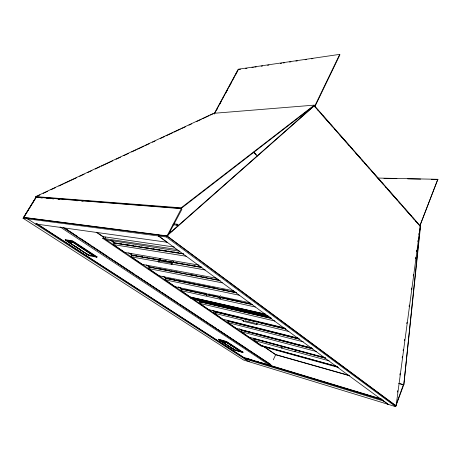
<?xml version="1.0" encoding="UTF-8"?>
<svg xmlns="http://www.w3.org/2000/svg" width="461" height="461" viewBox="0 0 461 461"><rect width="100%" height="100%" fill="white"/><g stroke="black" fill="none" stroke-linecap="round" stroke-linejoin="round"><path stroke-width="0.69" d="M378.026 178.055L437.887 179.306L419.942 225.533M420.259 225.942L403.813 384.814L398.713 383.529M399.082 383.466L403.242 384.612L403.652 385.068L395.936 405.772M395.976 405.957L395.613 406.66L388.024 404.303L158.728 236.101L158.982 235.202L167.032 236.124L395.89 405.905M214.065 113.948L238.228 69.231L339.717 54.363L339.924 54.784L315.042 106.37M63.094 227.411L270.797 364.91L270.526 365.729L244.468 357.932L36.828 223.671M337.533 366.708L261.422 345.664L253.527 340.091L254.172 339.019L325.564 358.249M244.37 358.773L244.653 358.139L383.005 400.062M243.056 352.014L242.682 352.504L234.574 350.043L218.526 339.636L218.462 339.215M325.224 357.644L248.928 337.147L240.734 331.367L241.397 330.278L312.933 348.954M237.144 349.196L240.642 351.599L234.442 349.853L220.502 340.691L223.51 342.517M311.682 348.009L235.951 328.301L227.446 322.302L228.126 321.196L299.754 339.256M397.572 392.098L397.762 390.669M399.877 374.989L400.067 373.566M402.182 357.886L402.378 356.457M403.145 350.758L403.34 349.329M404.493 340.777L404.683 339.354M406.798 323.674L406.994 322.245M409.109 306.565L409.299 305.142M411.414 289.462L411.604 288.033M413.24 275.92L413.431 274.491M415.545 258.811L415.741 257.388M416.508 251.683L416.704 250.26M417.856 241.708L418.046 240.279M418.819 234.58L419.009 233.151M298.273 338.144L222.467 319.11L213.627 312.881L214.33 311.751L256.771 322.043M284.258 327.829L208.447 309.55L199.25 303.073L199.97 301.926L271.425 318.493M338.42 367.463L260.713 345.894L190.462 297.887M265.795 314.316L190.214 297.12L180.551 290.321L181.3 289.151L206.465 294.619M23.615 217.229L36.027 197.152L181.507 208.683L181.916 209.288L167.504 236.332M207.208 293.617L174.857 286.65L164.784 279.568L165.551 278.375L236.476 292.862M233.836 290.879L158.838 275.73L148.298 268.544L149.128 267.132L220.266 280.645M217.143 278.375L142.115 264.332L131.114 256.829L131.967 255.394L201.797 267.541M199.025 265.115L124.649 252.421L113.147 244.584L114.034 243.12L183.657 253.988M267.063 315.37L189.863 297.668L102.745 238.32L103.708 236.7L105.569 237.046M67.79 241.437L88.287 255.008L94.159 255.936M97.087 256.904L96.706 257.198L89.013 255.607L65.335 240.25L65.232 239.726M249.026 361.188L248.721 361.637L243.639 360.053L23.05 218.232L23.523 217.517L28.035 218.174M23.661 217.477L36.004 197.25A0.674 0.294 74.7 0 1 36.275 197.273L36.482 197.343M403.358 384.687L395.82 405.628M437.8 179.26L420.057 225.498M403.813 384.814L420.547 226.011M388.047 404.17L383.61 400.909M242.843 352.481L226.633 341.953L226.679 341.301M240.584 351.662L226.628 342.362L233.082 346.545M395.74 405.72L396.103 405.749L420.323 225.959L314.46 105.707L166.974 235.865L23.58 217.373M314.2 106.111L314.552 105.765M314.765 106.053L339.717 54.363M249.107 361.211L248.98 361.718L387.966 404.28M190.445 298.019L192.375 298.319M27.585 218.842L158.313 235.946L159.131 235.104M158.642 235.969L166.202 236.977L166.853 236.061M172.956 224.749L176.655 225.135L177.139 224.207L178.413 225.135M102.745 238.32L104.532 238.591L105.609 236.983L174.333 247.056M65.162 240.037L72.291 241.259L72.682 240.953M67.709 241.627L73.368 242.371L75.235 243.558M23.073 218.249L27.464 218.808L28.035 218.099L158.959 235.041M273.298 359.805L275.666 354.734L263.75 346.597M219.505 297.731L220.577 295.507M36.062 197.083L35.82 196.542L213.587 113.325L314.177 105.137L314.396 105.494L181.288 208.337L35.952 196.974L39.928 194.928M275.534 354.492L264.827 347.093M214.348 113.925L238.498 69.317M216.705 109.822L217.385 108.566M219.747 104.174L221.096 101.662M223.118 97.899L223.792 96.643M225.481 93.502L227.509 89.739M229.532 85.971L231.22 82.836M233.243 79.067L233.917 77.811M235.606 74.676L236.28 73.42M236.96 72.164L237.634 70.908M281.85 347.767C281.043 348.77 281.331 346.39 281.901 347.427M181.334 208.614L167.061 235.94L396.074 405.824M171.048 263.508L172.126 264.003L171.619 263.917M106.837 239.933L179.848 251.228M158.872 261.658C157.939 262.741 157.864 260.188 158.872 261.07M254.201 338.633L325.639 358.088M36.275 197.273L23.77 217.506M200.022 301.523L270.982 318.188M181.357 288.742L181.064 288.851L180.326 287.716M165.62 277.96L165.315 278.075L164.548 276.9M152.735 267.386L148.955 266.879L147.854 265.271M420.121 226.305L420.299 225.896M132.053 254.973L131.731 255.083L130.647 253.475M118.373 243.35L113.861 242.861L112.663 241.143M214.256 311.406L213.431 310.403M241.172 329.995L252.576 332.79M35.503 223.948L167.452 242.29M35.751 196.599L181.138 207.836L314.246 105.16M199.797 301.684L199.043 300.543M168.847 233.831L312.408 107.2M243.414 321.069L242.878 320.695L243.42 320.291M219.499 297.869L220.514 298.336L220.197 298.302M43.184 193.407L47.737 191.275M50.987 189.748L55.545 187.615M58.795 186.094L63.347 183.962M64.649 183.351L76.359 177.871M79.615 176.35L84.167 174.218M87.417 172.691L91.975 170.558M95.225 169.037L99.778 166.905M101.08 166.294L112.789 160.814M116.045 159.293L120.598 157.161M123.848 155.634L128.406 153.507M131.656 151.98L136.208 149.848M137.511 149.243L144.016 146.195M145.319 145.584L149.22 143.757M152.476 142.236L155.075 141.014M160.278 138.582L164.836 136.45M166.133 135.839L172.639 132.791M173.941 132.186L180.447 129.138M181.749 128.527L185.65 126.7M188.906 125.179L191.505 123.957M196.709 121.525L201.267 119.393M202.563 118.782L209.069 115.734M210.372 115.129L212.976 113.907M256.103 323.824L257.019 324.29M206.787 295.628L206.332 295.115L207.035 294.833M239.196 69.404L240.613 69.196M245.575 68.47L246.992 68.263M251.954 67.537L253.371 67.329M254.789 67.122L256.207 66.914M261.168 66.188L262.586 65.981M267.547 65.249L268.965 65.041M280.305 63.382L281.723 63.174M283.14 62.967L284.558 62.759M289.52 62.033L290.937 61.826M295.899 61.1L297.316 60.892M305.113 59.746L306.53 59.538M311.492 58.812L312.91 58.605M166.819 235.819L167.118 235.957M383.961 178.378L396.898 178.632M407.674 178.845L420.611 179.099M431.392 179.312L437.95 179.45M40.92 197.896L42.349 198.011M46.642 198.351L48.071 198.46M52.37 198.8L53.799 198.916M58.092 199.256L59.521 199.371M75.979 200.673L77.408 200.789M81.701 201.129L83.136 201.244M226.455 341.78L218.422 339.486M226.558 342.511L220.491 340.771M174.183 223.85L177.139 224.207M383.552 401.041L244.33 358.71M170.553 231.18L171.976 231.353M104.687 238.631L176.897 249.47M120.494 243.679L121.906 243.898M123.323 244.123L124.735 244.342M126.153 244.56L130.394 245.217M131.806 245.436L133.932 245.765M135.344 245.984L136.761 246.209M138.173 246.428L139.585 246.647M141.003 246.865L142.414 247.084M143.832 247.303L145.244 247.522M146.661 247.741L148.782 248.07M150.194 248.295L151.611 248.514M153.023 248.733L154.441 248.952M155.853 249.171L157.27 249.389M158.682 249.608L160.094 249.827M161.511 250.046L163.632 250.381M165.05 250.6L166.461 250.819M167.873 251.038L169.291 251.257M170.703 251.476L172.12 251.694M173.532 251.913L174.95 252.132M176.361 252.357L178.482 252.686M113.907 242.895L183.201 253.688M186.33 256.264L113.147 244.584M65.301 239.674L72.365 240.844M67.732 241.495L73.207 242.417M133.471 255.215L137.009 255.826M138.421 256.074L139.839 256.316M141.25 256.564L142.668 256.806M144.08 257.054L147.618 257.664M149.036 257.912L150.447 258.154M151.865 258.402L153.277 258.644M154.694 258.892L158.232 259.503M159.644 259.745L161.062 259.992M162.474 260.235L163.891 260.482M165.303 260.724L166.721 260.972M168.132 261.214L171.671 261.831M173.088 262.073L174.5 262.321M175.918 262.563L177.329 262.81M178.747 263.052L182.285 263.663M183.697 263.911L185.115 264.153M186.526 264.401L187.944 264.643M189.356 264.891L192.894 265.501M194.311 265.749L195.723 265.991M197.141 266.239L198.553 266.481M199.97 266.729L201.382 266.971M201.866 267.328L131.794 255.14M159.379 260.955L171.221 263.029M158.665 261.733L131.114 256.829M172.057 264.101L205.191 269.967M158.492 261.998L171.723 264.349M88.535 254.996L94.113 256.051M156.267 268.054L157.679 268.319M159.091 268.584L162.624 269.253M164.035 269.524L169.688 270.59M171.1 270.855L174.633 271.523M176.044 271.794L179.577 272.463M183.109 273.125L184.521 273.396M188.053 274.065L196.53 275.666M200.062 276.335L201.474 276.6M202.886 276.871L206.419 277.534M209.951 278.202L211.363 278.473M214.895 279.141L218.428 279.804M89.786 255.578L91.099 255.826M95.035 256.57L97.006 256.944M219.632 280.305L148.955 266.879M222.277 282.835L148.298 268.544M295.224 351.455L294.498 351.086M169.141 278.68L174.777 279.827M176.188 280.109L188.157 282.547M189.569 282.835L195.199 283.982M198.72 284.696L206.47 286.275M207.876 286.563L210.694 287.134M212.1 287.422L215.621 288.137M221.257 289.283L226.893 290.43M230.414 291.15L233.231 291.721M234.637 292.009L236.049 292.291M236.551 292.666L165.378 278.127M239.219 295.213L164.75 279.764M208.62 293.922L219.874 296.342M221.28 296.648L250.116 302.86M186.267 289.802L189.073 290.413M190.474 290.712L193.28 291.323M196.784 292.078L199.59 292.689M200.99 292.994L203.797 293.599M205.197 293.905L206.603 294.204M208.003 294.51L210.107 294.965M211.507 295.271L217.119 296.486M222.029 297.547L240.256 301.494M181.167 288.938L206.407 294.412M207.813 294.717L251.983 304.3M207.865 294.925L252.611 304.646M255.371 307.009L180.522 290.511M395.722 406.654L166.369 236.977M190.335 297.04L265.323 314.085M192.485 298.509L268.193 315.843M269.921 317.116L194.121 299.621M200.719 301.684L209.79 303.782M211.184 304.104L221.643 306.519M225.129 307.326L235.594 309.746M236.989 310.069L247.448 312.489M248.848 312.806L251.637 313.451M253.031 313.774L261.399 315.71M262.793 316.033L265.582 316.678M266.977 317.001L271.166 317.969M274.929 321.04L199.221 303.263M214.377 311.354L240.193 317.594M241.587 317.934L253.446 320.798M254.847 321.138L256.938 321.645M260.425 322.487L268.798 324.509M270.192 324.849L282.057 327.713M283.452 328.053L285.543 328.56M285.371 328.779L214.158 311.509M258.16 322.377L285.993 329.125M242.889 320.268L213.599 313.065M244.975 320.781L255.411 323.334M256.8 323.674L288.799 331.511M243.224 321.259L256.737 324.59M229.561 321.15L233.75 322.204M235.145 322.556L248.393 325.887M249.787 326.238L286.748 335.533M288.142 335.885L292.326 336.939M293.72 337.285L297.91 338.339M227.999 320.994L299.131 338.91M270.463 365.803L60.057 226.893M303.28 341.826L227.423 322.487M253.971 333.153L272.076 337.867M273.471 338.23L275.563 338.777M276.957 339.14L282.524 340.593M283.918 340.95L295.063 343.854M296.458 344.217L312.477 348.389M312.31 348.608L241.224 330.041M316.477 351.536L240.711 331.551M173.152 261.422L173.457 261.427L172.564 261.116M281.302 347.853L253.504 340.27M295.161 351.616L329.125 360.836M281.602 348.107L295.103 351.772M248.9 361.66L27.464 218.808M261.491 345.612L337.031 366.443M276.053 354.676L348.556 375.254M275.764 354.78L349.645 375.773M218.583 339.221L226.276 341.417M226.501 342.396L220.542 340.691L234.453 349.755M234.632 349.836L242.889 352.267M245.903 358.047L252.092 359.92M256.218 361.165L258.281 361.787M261.03 362.623L265.841 364.075M267.219 364.49L381.356 398.99M244.924 357.943L381.754 399.341M281.994 347.853L282.218 347.801M94.061 256.109L73.264 242.549M96.85 257.134L72.538 241.259M158.722 261.335L158.296 261.329M158.809 261.652L159.235 261.658M243.512 320.735L243.137 320.747M282.08 347.721L281.435 347.542M207.162 295.236L206.482 295.028L206.787 295.282M36.482 223.637L245.984 359.056M69.075 242.25L70.885 243.425M75.512 246.433L77.287 247.586M78.134 248.133L79.344 248.917M85.988 253.233L87.198 254.017M218.577 339.319L219.764 340.091M223.925 342.794L226.409 344.402M228.08 345.491L229.883 346.66M231.624 347.79L233.427 348.965M67.779 241.564L88.322 254.898M73.063 241.161L96.891 256.737M226.858 341.682L242.918 352.181M77.004 244.716L85.85 250.484M87.625 251.643L93.52 255.486M73.432 242.515L94.079 255.982M226.685 342.483L240.613 351.564M66.165 228.956L69.167 230.944M70.366 231.739L73.368 233.727M74.567 234.522L77.563 236.51M79.966 238.101L90.765 245.258M91.964 246.053L94.966 248.041M96.165 248.836L108.162 256.783M109.966 257.976L112.363 259.566M114.167 260.759L134.566 274.278M135.764 275.073L138.761 277.061M139.965 277.856L142.962 279.844M144.16 280.64L160.365 291.369M161.563 292.165L177.762 302.9M179.56 304.093L182.562 306.081M183.76 306.876L204.16 320.389M205.358 321.184L208.36 323.173M209.559 323.968L212.561 325.956M213.76 326.751L216.762 328.739M217.961 329.534L247.96 349.415M249.159 350.21L252.161 352.192M253.36 352.988L270.757 364.518M64.39 228.091L270.872 364.83M36.091 197.239L36.517 197.562M191.857 298.123L104.532 238.591M246.116 335.159L192.318 298.451M247.298 335.965L262.73 346.453M110.3 240.29L115.037 243.529M128.642 252.841L133.373 256.086M146.385 264.994L149.934 267.426M162.952 276.335L167.089 279.17M178.332 286.863L182.475 289.698M197.919 300.272L201.48 302.716M212.769 310.443L215.742 312.477M227.031 320.205L228.218 321.017M239.507 328.751L242.48 330.779M253.17 338.103L254.956 339.325M97.38 232.713L103.915 237.173M96.234 232.223L103.362 237.092M166.617 241.956L158.475 235.946M177.9 226.12L176.655 225.135M420.184 226.288L314.293 106.099M254.276 152.603L255.832 154.101M253.723 152.142L256.304 154.631M253.608 152.505L257.226 155.991M314.16 105.788L315.583 107.401M317.479 109.557L318.424 110.634M322.694 115.481L329.811 123.56M330.762 124.637L332.658 126.792M334.553 128.947L335.504 130.019M339.296 134.33L346.885 142.945M347.836 144.022L349.259 145.641M351.155 147.791L352.106 148.868M355.425 152.637L360.646 158.561M361.591 159.639L363.493 161.794M364.916 163.407L366.334 165.026M368.235 167.182L369.18 168.259M372.027 171.486L380.567 181.179M381.99 182.798L383.414 184.412M385.31 186.567L386.26 187.644M388.156 189.799L397.641 200.57M398.592 201.647L400.488 203.797M404.758 208.643L411.402 216.186M412.347 217.264L414.249 219.413M415.666 221.032L417.09 222.646M112.882 240.942L114.057 242.682M130.861 253.273L131.581 254.345M148.402 265.588L149.134 266.706M181.363 208.309L181.138 207.836M171.469 263.704C172.132 265.594 172.679 262.067 171.469 263.704M219.949 298.088C220.525 299.811 221.003 296.515 219.949 298.088M256.564 324.054C257.088 325.656 257.515 322.544 256.564 324.054M294.954 351.288C295.42 352.757 295.801 349.836 294.954 351.288M159.587 258.696L160.612 259.22L159.587 258.696M244.134 318.28L245.033 318.735L244.134 318.28M257.232 321.444L258.143 321.905L257.232 321.444"/></g></svg>
